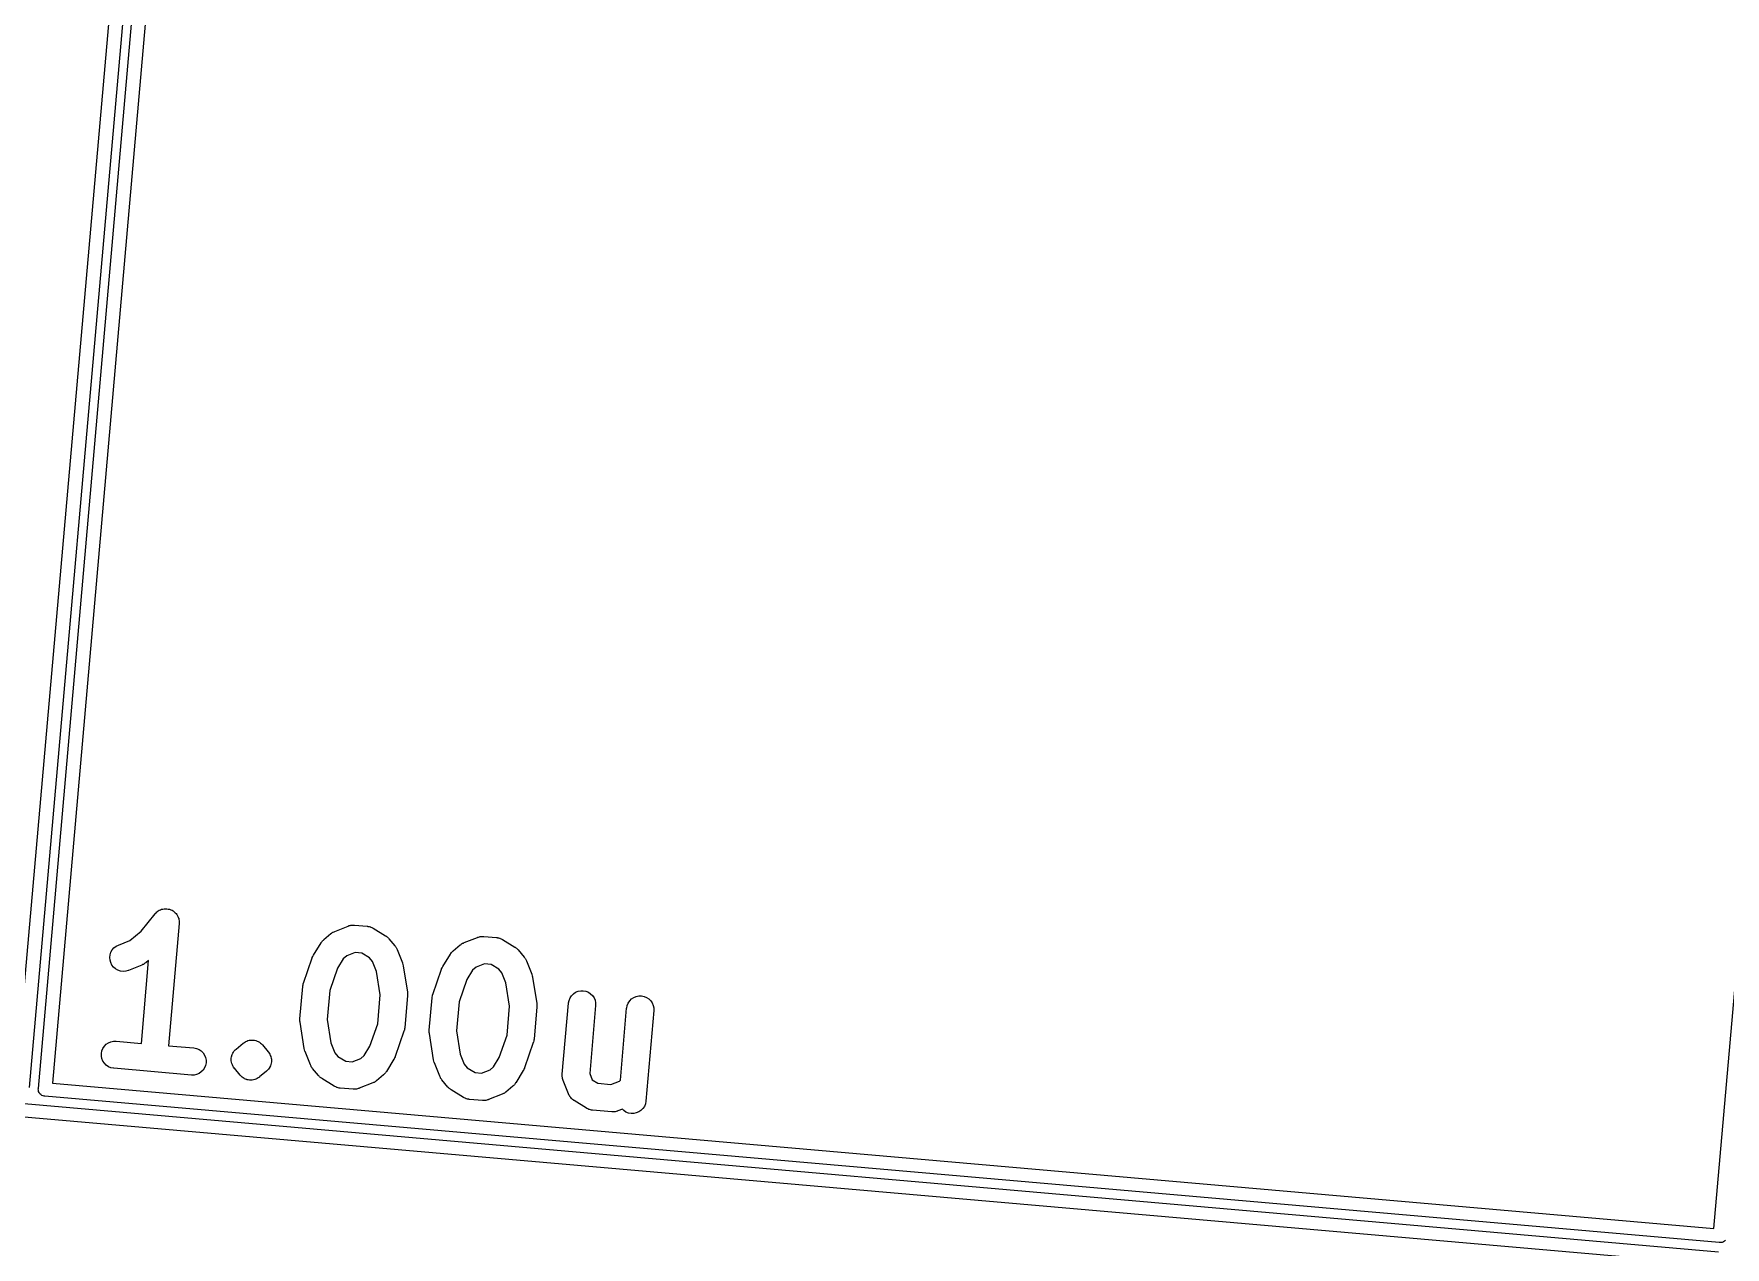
# Model space of a CAD drawing. Extents: x 72 to 342, y -189 to -99.
# Drawn here: x 91.11 to 110.02, y -161.84 to -148.27 of the extents above; entities that cross this region are included whole.
import ezdxf

# ---------------------------------------------------------------- set-up
doc = ezdxf.new("R2010")
doc.units = 0
doc.header["$MEASUREMENT"] = 0
doc.layers.add('BLACK', color=7, linetype='CONTINUOUS')

msp = doc.modelspace()

# ---------------------------------------------------------------- linework, layer by layer
at = {"layer": 'BLACK', "linetype": 'CONTINUOUS'}
for p, q in [((90.916, -159.968), (92.5409, -141.395)), ((92.699, -141.336), (91.0615, -160.053)), ((91.1627, -160.062), (92.8003, -141.345)), ((92.9458, -141.431), (91.3209, -160.003)), ((109.894, -161.628), (111.518, -143.056)), ((92.5137, -158.071), (92.5272, -158.065)), ((92.5272, -158.065), (92.5409, -158.06)), ((92.5409, -158.06), (92.541, -158.06)), ((92.541, -158.06), (92.5411, -158.06)), ((92.5411, -158.06), (92.5557, -158.057)), ((92.5557, -158.057), (92.5701, -158.054)), ((92.5701, -158.054), (92.5702, -158.054)), ((92.5702, -158.054), (92.5703, -158.054)), ((92.5703, -158.054), (92.5853, -158.054)), ((92.5853, -158.054), (92.5998, -158.054)), ((92.5998, -158.054), (92.5999, -158.054)), ((92.5999, -158.054), (92.6, -158.054)), ((92.6, -158.054), (92.6148, -158.057)), ((92.6148, -158.057), (92.629, -158.059)), ((92.629, -158.059), (92.6291, -158.059)), ((92.6291, -158.059), (92.6292, -158.059)), ((92.6292, -158.059), (92.6433, -158.065)), ((92.6433, -158.065), (92.6565, -158.071)), ((92.3124, -158.303), (92.4665, -158.11)), ((92.4665, -158.11), (92.4677, -158.109)), ((92.4677, -158.109), (92.4677, -158.109)), ((92.4677, -158.109), (92.4677, -158.109)), ((92.4677, -158.109), (92.4679, -158.109)), ((92.4679, -158.109), (92.4784, -158.098)), ((92.4784, -158.098), (92.4887, -158.088)), ((92.4887, -158.088), (92.4888, -158.088)), ((92.4888, -158.088), (92.4889, -158.088)), ((92.4889, -158.088), (92.5011, -158.079)), ((92.5011, -158.079), (92.5134, -158.071)), ((92.5134, -158.071), (92.5136, -158.071)), ((92.5136, -158.071), (92.5137, -158.071)), ((92.7373, -158.219), (92.6177, -159.585)), ((92.6565, -158.071), (92.6566, -158.071)), ((92.6566, -158.071), (92.6568, -158.071)), ((92.6568, -158.071), (92.6695, -158.079)), ((92.6695, -158.079), (92.6814, -158.087)), ((92.6814, -158.087), (92.6815, -158.087)), ((92.6815, -158.087), (92.6816, -158.087)), ((92.6816, -158.087), (92.6922, -158.098)), ((92.6922, -158.098), (92.7026, -158.108)), ((92.7026, -158.108), (92.7026, -158.108)), ((92.7026, -158.108), (92.7027, -158.108)), ((92.7027, -158.108), (92.711, -158.12)), ((92.711, -158.12), (92.7193, -158.132)), ((92.7193, -158.132), (92.7193, -158.133)), ((92.7193, -158.133), (92.7194, -158.133)), ((92.7194, -158.133), (92.7253, -158.147)), ((92.7253, -158.147), (92.7309, -158.16)), ((92.7309, -158.16), (92.7309, -158.16)), ((92.7309, -158.16), (92.731, -158.16)), ((92.731, -158.16), (92.734, -158.175)), ((92.734, -158.175), (92.737, -158.189)), ((92.737, -158.189), (92.737, -158.189)), ((92.737, -158.189), (92.737, -158.189)), ((92.737, -158.189), (92.7371, -158.204)), ((92.7371, -158.204), (92.7373, -158.219)), ((94.4751, -158.307), (94.626, -158.247)), ((94.626, -158.247), (94.628, -158.246)), ((94.628, -158.246), (94.6323, -158.245)), ((94.6323, -158.245), (94.6365, -158.243)), ((94.6365, -158.243), (94.6466, -158.241)), ((94.6466, -158.241), (94.6567, -158.239)), ((94.6567, -158.239), (94.6612, -158.238)), ((94.6612, -158.238), (94.6656, -158.237)), ((94.6656, -158.237), (94.676, -158.237)), ((94.676, -158.237), (94.6864, -158.237)), ((94.6864, -158.237), (94.6908, -158.237)), ((94.6908, -158.237), (94.6953, -158.237)), ((94.6953, -158.237), (94.8399, -158.25)), ((94.8399, -158.25), (94.842, -158.25)), ((94.842, -158.25), (94.8464, -158.251)), ((94.8464, -158.251), (94.8509, -158.251)), ((94.8509, -158.251), (94.861, -158.254)), ((94.861, -158.254), (94.8712, -158.256)), ((94.8712, -158.256), (94.8753, -158.258)), ((92.0577, -158.46), (92.1856, -158.409)), ((92.1856, -158.409), (92.3124, -158.303)), ((94.2377, -158.573), (94.3226, -158.435)), ((94.3226, -158.435), (94.3238, -158.433)), ((94.3238, -158.433), (94.329, -158.426)), ((94.329, -158.426), (94.3337, -158.419)), ((94.3337, -158.419), (94.3382, -158.414)), ((94.3382, -158.414), (94.3421, -158.409)), ((94.3421, -158.409), (94.3485, -158.404)), ((94.3485, -158.404), (94.3545, -158.398)), ((94.3545, -158.398), (94.4332, -158.332)), ((94.4332, -158.332), (94.4348, -158.33)), ((94.4348, -158.33), (94.4419, -158.326)), ((94.4419, -158.326), (94.4486, -158.32)), ((94.4486, -158.32), (94.4543, -158.317)), ((94.4543, -158.317), (94.4596, -158.314)), ((94.4596, -158.314), (94.4675, -158.311)), ((94.4675, -158.311), (94.4751, -158.307)), ((94.8753, -158.258), (94.8797, -158.259)), ((94.8797, -158.259), (94.889, -158.263)), ((94.889, -158.263), (94.8986, -158.267)), ((94.8986, -158.267), (94.9024, -158.27)), ((94.9024, -158.27), (94.9064, -158.272)), ((94.9064, -158.272), (95.0447, -158.357)), ((95.0447, -158.357), (95.0465, -158.358)), ((95.0465, -158.358), (95.0532, -158.363)), ((95.0532, -158.363), (95.0604, -158.368)), ((95.0604, -158.368), (95.0649, -158.372)), ((95.0649, -158.372), (95.0699, -158.376)), ((95.0699, -158.376), (95.0755, -158.383)), ((95.0755, -158.383), (95.0816, -158.389)), ((95.0816, -158.389), (95.1476, -158.467)), ((95.8945, -158.447), (95.9002, -158.444)), ((95.9002, -158.444), (95.9055, -158.44)), ((95.9055, -158.44), (95.9134, -158.437)), ((95.9134, -158.437), (95.921, -158.433)), ((95.921, -158.433), (96.0719, -158.374)), ((96.0719, -158.374), (96.0739, -158.373)), ((96.0739, -158.373), (96.0782, -158.372)), ((96.0782, -158.372), (96.0824, -158.37)), ((96.0824, -158.37), (96.0926, -158.368)), ((96.0926, -158.368), (96.1026, -158.365)), ((96.1026, -158.365), (96.1071, -158.365)), ((96.1071, -158.365), (96.1115, -158.364)), ((96.1115, -158.364), (96.1219, -158.364)), ((96.1219, -158.364), (96.1323, -158.363)), ((96.1323, -158.363), (96.1367, -158.364)), ((96.1367, -158.364), (96.1412, -158.364)), ((96.1412, -158.364), (96.2858, -158.376)), ((96.2858, -158.376), (96.2879, -158.376)), ((96.2879, -158.376), (96.2923, -158.377)), ((96.2923, -158.377), (96.2968, -158.378)), ((96.2968, -158.378), (96.3069, -158.38)), ((96.3069, -158.38), (96.3171, -158.382)), ((96.3171, -158.382), (96.3212, -158.384)), ((96.3212, -158.384), (96.3256, -158.385)), ((96.3256, -158.385), (96.3349, -158.39)), ((96.3349, -158.39), (96.3445, -158.394)), ((96.3445, -158.394), (96.3483, -158.396)), ((96.3483, -158.396), (96.3523, -158.398)), ((96.3523, -158.398), (96.4906, -158.483)), ((91.9614, -158.598), (91.9649, -158.568)), ((91.9636, -158.628), (91.9614, -158.598)), ((91.9716, -158.656), (91.9636, -158.628)), ((91.9649, -158.568), (91.9741, -158.54)), ((91.9741, -158.54), (91.9887, -158.514)), ((91.9887, -158.514), (92.0079, -158.492)), ((92.0079, -158.492), (92.0313, -158.473)), ((92.0313, -158.473), (92.0577, -158.46)), ((92.3141, -159.559), (92.3953, -158.631)), ((92.3953, -158.631), (92.3626, -158.658)), ((94.1259, -158.886), (94.2235, -158.603)), ((94.2235, -158.603), (94.2242, -158.601)), ((94.2242, -158.601), (94.2245, -158.6)), ((94.2245, -158.6), (94.2247, -158.6)), ((94.2247, -158.6), (94.2309, -158.587)), ((94.2309, -158.587), (94.237, -158.574)), ((94.237, -158.574), (94.2374, -158.574)), ((94.2374, -158.574), (94.2377, -158.573)), ((94.5694, -158.615), (94.5062, -158.718)), ((94.6101, -158.581), (94.5694, -158.615)), ((94.7046, -158.544), (94.6101, -158.581)), ((94.7775, -158.55), (94.7046, -158.544)), ((94.864, -158.603), (94.7775, -158.55)), ((94.8982, -158.644), (94.864, -158.603)), ((95.1476, -158.467), (95.149, -158.469)), ((95.149, -158.469), (95.1537, -158.476)), ((95.1537, -158.476), (95.159, -158.483)), ((95.159, -158.483), (95.1619, -158.488)), ((95.1619, -158.488), (95.1654, -158.494)), ((95.1654, -158.494), (95.1687, -158.501)), ((95.1687, -158.501), (95.1726, -158.509)), ((95.1726, -158.509), (95.2322, -158.66)), ((95.6836, -158.699), (95.7685, -158.561)), ((95.7685, -158.561), (95.7697, -158.559)), ((95.7697, -158.559), (95.7749, -158.553)), ((95.7749, -158.553), (95.7796, -158.545)), ((95.7796, -158.545), (95.7841, -158.541)), ((95.7841, -158.541), (95.788, -158.536)), ((95.788, -158.536), (95.7944, -158.53)), ((95.7944, -158.53), (95.8004, -158.524)), ((95.8004, -158.524), (95.8791, -158.458)), ((95.8791, -158.458), (95.8807, -158.457)), ((95.8807, -158.457), (95.8878, -158.452)), ((95.8878, -158.452), (95.8945, -158.447)), ((96.4906, -158.483), (96.4924, -158.484)), ((96.4924, -158.484), (96.4991, -158.49)), ((96.4991, -158.49), (96.5063, -158.494)), ((96.5063, -158.494), (96.5108, -158.499)), ((96.5108, -158.499), (96.5158, -158.503)), ((96.5158, -158.503), (96.5214, -158.509)), ((96.5214, -158.509), (96.5275, -158.515)), ((96.5275, -158.515), (96.5935, -158.594)), ((96.5935, -158.594), (96.5949, -158.595)), ((96.5949, -158.595), (96.5996, -158.602)), ((96.5996, -158.602), (96.6049, -158.609)), ((96.6049, -158.609), (96.6078, -158.615)), ((96.6078, -158.615), (96.6113, -158.62)), ((96.6113, -158.62), (96.6146, -158.628)), ((96.6146, -158.628), (96.6185, -158.636)), ((91.985, -158.683), (91.9716, -158.656)), ((92.0033, -158.706), (91.985, -158.683)), ((92.0258, -158.726), (92.0033, -158.706)), ((92.0517, -158.74), (92.0258, -158.726)), ((92.0799, -158.75), (92.0517, -158.74)), ((92.1094, -158.754), (92.0799, -158.75)), ((92.1391, -158.752), (92.1094, -158.754)), ((92.1678, -158.744), (92.1391, -158.752)), ((92.1698, -158.743), (92.1678, -158.744)), ((92.3207, -158.683), (92.1698, -158.743)), ((92.3283, -158.679), (92.3207, -158.683)), ((92.3362, -158.676), (92.3283, -158.679)), ((92.3415, -158.673), (92.3362, -158.676)), ((92.3471, -158.67), (92.3415, -158.673)), ((92.3538, -158.664), (92.3471, -158.67)), ((92.361, -158.66), (92.3538, -158.664)), ((92.3626, -158.658), (92.361, -158.66)), ((94.5062, -158.718), (94.4201, -158.968)), ((94.9426, -158.756), (94.8982, -158.644)), ((94.984, -159.017), (94.9426, -158.756)), ((95.2322, -158.66), (95.233, -158.662)), ((95.233, -158.662), (95.2332, -158.663)), ((95.2332, -158.663), (95.2335, -158.663)), ((95.2335, -158.663), (95.2371, -158.677)), ((95.2371, -158.677), (95.2408, -158.691)), ((95.2408, -158.691), (95.2408, -158.691)), ((95.2408, -158.691), (95.241, -158.692)), ((95.241, -158.692), (95.288, -158.988)), ((95.5718, -159.012), (95.6694, -158.73)), ((95.6694, -158.73), (95.6701, -158.728)), ((95.6701, -158.728), (95.6704, -158.727)), ((95.6704, -158.727), (95.6706, -158.726)), ((95.6706, -158.726), (95.6768, -158.713)), ((95.6768, -158.713), (95.6829, -158.701)), ((95.6829, -158.701), (95.6833, -158.7)), ((95.6833, -158.7), (95.6836, -158.699)), ((96.0153, -158.742), (95.9521, -158.845)), ((96.056, -158.708), (96.0153, -158.742)), ((96.1505, -158.67), (96.056, -158.708)), ((96.2234, -158.677), (96.1505, -158.67)), ((96.3099, -158.73), (96.2234, -158.677)), ((96.3441, -158.771), (96.3099, -158.73)), ((96.3885, -158.883), (96.3441, -158.771)), ((96.6185, -158.636), (96.6781, -158.786)), ((96.6781, -158.786), (96.6789, -158.788)), ((96.6789, -158.788), (96.6791, -158.789)), ((96.6791, -158.789), (96.6794, -158.79)), ((96.6794, -158.79), (96.683, -158.804)), ((96.683, -158.804), (96.6867, -158.817)), ((96.6867, -158.817), (96.6867, -158.818)), ((96.6867, -158.818), (96.6869, -158.819)), ((96.6869, -158.819), (96.7339, -159.114)), ((94.0865, -159.284), (94.1181, -158.922)), ((94.1181, -158.922), (94.1183, -158.92)), ((94.1183, -158.92), (94.1189, -158.918)), ((94.1189, -158.918), (94.119, -158.915)), ((94.119, -158.915), (94.1218, -158.903)), ((94.1218, -158.903), (94.1242, -158.891)), ((94.1242, -158.891), (94.1253, -158.889)), ((94.1253, -158.889), (94.1259, -158.886)), ((94.4201, -158.968), (94.3918, -159.292)), ((95.288, -158.988), (95.2883, -158.99)), ((95.2883, -158.99), (95.2884, -158.992)), ((95.2884, -158.992), (95.289, -158.995)), ((95.289, -158.995), (95.2891, -159.007)), ((95.2891, -159.007), (95.2897, -159.019)), ((95.5712, -159.015), (95.5718, -159.012)), ((95.9521, -158.845), (95.866, -159.094)), ((96.4299, -159.143), (96.3885, -158.883)), ((97.1226, -159.026), (97.1436, -159.005)), ((97.1436, -159.005), (97.1684, -158.988)), ((97.1684, -158.988), (97.1958, -158.977)), ((97.1958, -158.977), (97.225, -158.971)), ((97.225, -158.971), (97.2547, -158.971)), ((97.2547, -158.971), (97.2839, -158.977)), ((97.2839, -158.977), (97.3115, -158.988)), ((97.3115, -158.988), (97.3363, -159.004)), ((97.3363, -159.004), (97.3575, -159.025)), ((94.9557, -159.341), (94.984, -159.017)), ((95.2893, -159.025), (95.2577, -159.386)), ((95.2897, -159.019), (95.2893, -159.022)), ((95.2893, -159.022), (95.2893, -159.025)), ((95.5324, -159.41), (95.564, -159.049)), ((95.564, -159.049), (95.5642, -159.047)), ((95.5642, -159.047), (95.5648, -159.044)), ((95.5648, -159.044), (95.5649, -159.041)), ((95.5649, -159.041), (95.5677, -159.029)), ((95.5677, -159.029), (95.5701, -159.018)), ((95.5701, -159.018), (95.5712, -159.015)), ((95.866, -159.094), (95.8377, -159.418)), ((96.4016, -159.468), (96.4299, -159.143)), ((96.7352, -159.151), (96.7036, -159.513)), ((96.7339, -159.114), (96.7342, -159.116)), ((96.7342, -159.116), (96.7344, -159.119)), ((96.7344, -159.119), (96.7349, -159.122)), ((96.7349, -159.122), (96.735, -159.134)), ((96.735, -159.134), (96.7356, -159.146)), ((96.7356, -159.146), (96.7352, -159.149)), ((96.7352, -159.149), (96.7352, -159.151)), ((97.019, -159.905), (97.0886, -159.109)), ((97.0886, -159.109), (97.0888, -159.107)), ((97.0888, -159.107), (97.0946, -159.078)), ((97.0946, -159.078), (97.1061, -159.051)), ((97.1061, -159.051), (97.1226, -159.026)), ((97.3922, -159.136), (97.3258, -159.895)), ((97.3575, -159.025), (97.3742, -159.05)), ((97.3742, -159.05), (97.3858, -159.077)), ((97.3858, -159.077), (97.3919, -159.106)), ((97.3919, -159.106), (97.3922, -159.136)), ((97.6688, -159.971), (97.7392, -159.166)), ((97.7392, -159.166), (97.7394, -159.164)), ((97.7394, -159.164), (97.7453, -159.135)), ((97.7453, -159.135), (97.7567, -159.108)), ((97.7567, -159.108), (97.7733, -159.083)), ((97.7733, -159.083), (97.7943, -159.062)), ((97.7943, -159.062), (97.819, -159.045)), ((97.819, -159.045), (97.8465, -159.034)), ((97.8465, -159.034), (97.8756, -159.028)), ((97.8756, -159.028), (97.9054, -159.028)), ((97.9054, -159.028), (97.9346, -159.034)), ((97.9346, -159.034), (97.9621, -159.045)), ((98.0429, -159.193), (97.9543, -160.205)), ((97.9621, -159.045), (97.9869, -159.061)), ((97.9869, -159.061), (98.0081, -159.082)), ((98.0081, -159.082), (98.0248, -159.107)), ((98.0248, -159.107), (98.0365, -159.134)), ((98.0365, -159.134), (98.0425, -159.163)), ((98.0425, -159.163), (98.0429, -159.193)), ((94.0861, -159.289), (94.0865, -159.287)), ((94.0867, -159.301), (94.0861, -159.289)), ((94.0865, -159.287), (94.0865, -159.284)), ((94.0868, -159.314), (94.0867, -159.301)), ((94.0874, -159.316), (94.0868, -159.314)), ((94.0875, -159.319), (94.0874, -159.316)), ((94.0878, -159.321), (94.0875, -159.319)), ((94.1348, -159.617), (94.0878, -159.321)), ((94.3918, -159.292), (94.4332, -159.552)), ((94.8697, -159.59), (94.9557, -159.341)), ((95.257, -159.391), (95.2568, -159.394)), ((95.2575, -159.388), (95.257, -159.391)), ((95.2577, -159.386), (95.2575, -159.388)), ((81.7383, -159.42), (109.944, -161.888)), ((109.859, -162.033), (81.7972, -159.578)), ((91.9004, -159.59), (91.9213, -159.569)), ((91.9213, -159.569), (91.9459, -159.552)), ((91.9459, -159.552), (91.9733, -159.54)), ((91.9733, -159.54), (92.0024, -159.534)), ((92.0024, -159.534), (92.0321, -159.534)), ((92.0321, -159.534), (92.3141, -159.559)), ((93.3731, -159.623), (93.4518, -159.557)), ((93.4518, -159.557), (93.4525, -159.557)), ((93.4525, -159.557), (93.4526, -159.557)), ((93.4526, -159.557), (93.4526, -159.556)), ((93.4526, -159.556), (93.453, -159.556)), ((93.453, -159.556), (93.453, -159.556)), ((93.453, -159.556), (93.453, -159.556)), ((93.453, -159.556), (93.4534, -159.556)), ((93.4534, -159.556), (93.4654, -159.548)), ((93.4654, -159.548), (93.4772, -159.54)), ((93.4772, -159.54), (93.4775, -159.54)), ((93.4775, -159.54), (93.4777, -159.54)), ((93.4777, -159.54), (93.4779, -159.54)), ((93.4779, -159.54), (93.4782, -159.539)), ((93.4782, -159.539), (93.4914, -159.534)), ((93.4914, -159.534), (93.5047, -159.528)), ((93.5047, -159.528), (93.5049, -159.528)), ((93.5049, -159.528), (93.5052, -159.528)), ((93.5052, -159.528), (93.5054, -159.528)), ((93.5054, -159.528), (93.5057, -159.528)), ((93.5057, -159.528), (93.5196, -159.525)), ((93.5196, -159.525), (93.5338, -159.522)), ((93.5338, -159.522), (93.5341, -159.522)), ((93.5341, -159.522), (93.5343, -159.522)), ((93.5343, -159.522), (93.5346, -159.522)), ((93.5346, -159.522), (93.5348, -159.522)), ((93.5348, -159.522), (93.5492, -159.522)), ((93.5492, -159.522), (93.5635, -159.522)), ((93.5635, -159.522), (93.5638, -159.522)), ((93.5638, -159.522), (93.5641, -159.522)), ((93.5641, -159.522), (93.5643, -159.522)), ((93.5643, -159.522), (93.5646, -159.522)), ((93.5646, -159.522), (93.5787, -159.525)), ((93.5787, -159.525), (93.5927, -159.528)), ((93.5927, -159.528), (93.593, -159.528)), ((93.593, -159.528), (93.5933, -159.528)), ((93.5933, -159.528), (93.5935, -159.528)), ((93.5935, -159.528), (93.5938, -159.528)), ((93.5938, -159.528), (93.6071, -159.534)), ((93.6071, -159.534), (93.6203, -159.539)), ((93.6203, -159.539), (93.6205, -159.539)), ((93.6205, -159.539), (93.6208, -159.539)), ((93.6208, -159.539), (93.621, -159.539)), ((93.621, -159.539), (93.6213, -159.539)), ((93.6213, -159.539), (93.6332, -159.547)), ((93.6332, -159.547), (93.6452, -159.555)), ((93.6452, -159.555), (93.6454, -159.555)), ((93.6454, -159.555), (93.6456, -159.555)), ((93.6456, -159.555), (93.6458, -159.556)), ((93.6458, -159.556), (93.646, -159.556)), ((93.646, -159.556), (93.6562, -159.566)), ((93.6562, -159.566), (93.6665, -159.576)), ((93.6665, -159.576), (93.7324, -159.655)), ((94.4332, -159.552), (94.4776, -159.664)), ((95.2499, -159.423), (95.1523, -159.706)), ((95.2506, -159.42), (95.2499, -159.423)), ((95.2516, -159.418), (95.2506, -159.42)), ((95.254, -159.406), (95.2516, -159.418)), ((95.2568, -159.394), (95.254, -159.406)), ((95.532, -159.416), (95.5324, -159.413)), ((95.5326, -159.428), (95.532, -159.416)), ((95.5324, -159.413), (95.5324, -159.41)), ((95.5327, -159.44), (95.5326, -159.428)), ((95.5333, -159.443), (95.5327, -159.44)), ((95.5334, -159.445), (95.5333, -159.443)), ((95.5337, -159.448), (95.5334, -159.445)), ((95.5807, -159.743), (95.5337, -159.448)), ((95.8377, -159.418), (95.8791, -159.679)), ((96.3156, -159.717), (96.4016, -159.468)), ((96.6958, -159.549), (96.5982, -159.832)), ((96.6965, -159.547), (96.6958, -159.549)), ((96.6975, -159.544), (96.6965, -159.547)), ((96.6999, -159.532), (96.6975, -159.544)), ((96.7027, -159.52), (96.6999, -159.532)), ((96.7029, -159.518), (96.7027, -159.52)), ((96.7034, -159.515), (96.7029, -159.518)), ((96.7036, -159.513), (96.7034, -159.515)), ((91.8671, -159.671), (91.8728, -159.642)), ((91.8672, -159.701), (91.8671, -159.671)), ((91.8731, -159.73), (91.8672, -159.701)), ((91.8728, -159.642), (91.8841, -159.615)), ((91.8846, -159.758), (91.8731, -159.73)), ((91.8841, -159.615), (91.9004, -159.59)), ((91.9011, -159.782), (91.8846, -159.758)), ((92.6177, -159.585), (92.8997, -159.61)), ((92.8997, -159.61), (92.9018, -159.61)), ((92.9018, -159.61), (92.931, -159.616)), ((92.931, -159.616), (92.9584, -159.627)), ((92.9584, -159.627), (92.9831, -159.644)), ((92.9831, -159.644), (93.0042, -159.665)), ((93.0042, -159.665), (93.0207, -159.69)), ((93.0207, -159.69), (93.0322, -159.717)), ((93.0322, -159.717), (93.038, -159.746)), ((93.038, -159.746), (93.0381, -159.776)), ((93.3194, -159.74), (93.3193, -159.726)), ((93.3193, -159.726), (93.3194, -159.726)), ((93.3194, -159.725), (93.3222, -159.711)), ((93.3194, -159.726), (93.3194, -159.725)), ((93.3194, -159.755), (93.3194, -159.74)), ((93.3195, -159.755), (93.3194, -159.755)), ((93.3195, -159.756), (93.3195, -159.755)), ((93.3224, -159.77), (93.3195, -159.756)), ((93.3222, -159.711), (93.3249, -159.697)), ((93.3252, -159.784), (93.3224, -159.77)), ((93.3249, -159.697), (93.3251, -159.696)), ((93.3251, -159.696), (93.3252, -159.696)), ((93.3252, -159.696), (93.3307, -159.683)), ((93.3307, -159.683), (93.336, -159.669)), ((93.336, -159.669), (93.3363, -159.669)), ((93.3363, -159.669), (93.3365, -159.668)), ((93.3365, -159.668), (93.3445, -159.656)), ((93.3445, -159.656), (93.3523, -159.644)), ((93.3523, -159.644), (93.3527, -159.644)), ((93.3527, -159.644), (93.353, -159.644)), ((93.353, -159.644), (93.3631, -159.633)), ((93.3631, -159.633), (93.3731, -159.623)), ((93.7324, -159.655), (93.7331, -159.655)), ((93.7331, -159.655), (93.7331, -159.655)), ((93.7331, -159.655), (93.7331, -159.655)), ((93.7331, -159.655), (93.7338, -159.656)), ((93.7338, -159.656), (93.7418, -159.668)), ((93.7418, -159.668), (93.7497, -159.68)), ((93.7497, -159.68), (93.7499, -159.681)), ((93.7499, -159.681), (93.7502, -159.681)), ((93.7502, -159.681), (93.7557, -159.694)), ((93.7557, -159.694), (93.7613, -159.707)), ((93.7613, -159.707), (93.7614, -159.708)), ((93.7614, -159.708), (93.7616, -159.709)), ((93.7616, -159.709), (93.7644, -159.723)), ((93.7644, -159.723), (93.7673, -159.737)), ((93.7674, -159.767), (93.7646, -159.782)), ((93.7673, -159.737), (93.7673, -159.737)), ((93.7673, -159.737), (93.7674, -159.738)), ((93.7674, -159.738), (93.7674, -159.752)), ((93.7674, -159.752), (93.7675, -159.766)), ((93.7675, -159.766), (93.7674, -159.767)), ((93.7674, -159.767), (93.7674, -159.767)), ((94.135, -159.617), (94.1348, -159.617)), ((94.135, -159.618), (94.135, -159.617)), ((94.1387, -159.632), (94.135, -159.618)), ((94.1423, -159.645), (94.1387, -159.632)), ((94.1426, -159.646), (94.1423, -159.645)), ((94.1428, -159.647), (94.1426, -159.646)), ((94.1436, -159.649), (94.1428, -159.647)), ((94.2032, -159.8), (94.1436, -159.649)), ((94.4776, -159.664), (94.5118, -159.705)), ((94.5118, -159.705), (94.5983, -159.758)), ((94.5983, -159.758), (94.6712, -159.765)), ((94.6712, -159.765), (94.7657, -159.727)), ((94.7657, -159.727), (94.8064, -159.693)), ((94.8064, -159.693), (94.8697, -159.59)), ((95.1381, -159.736), (95.0532, -159.874)), ((95.1384, -159.735), (95.1381, -159.736)), ((95.1389, -159.734), (95.1384, -159.735)), ((95.1449, -159.722), (95.1389, -159.734)), ((95.1511, -159.709), (95.1449, -159.722)), ((95.1513, -159.708), (95.1511, -159.709)), ((95.1516, -159.708), (95.1513, -159.708)), ((95.1523, -159.706), (95.1516, -159.708)), ((95.5809, -159.744), (95.5807, -159.743)), ((95.5847, -159.758), (95.5809, -159.744)), ((95.5809, -159.744), (95.5809, -159.744)), ((95.5882, -159.772), (95.5847, -159.758)), ((95.8791, -159.679), (95.9235, -159.791)), ((96.2523, -159.82), (96.3156, -159.717)), ((91.9221, -159.803), (91.9011, -159.782)), ((91.9468, -159.82), (91.9221, -159.803)), ((91.9743, -159.831), (91.9468, -159.82)), ((92.0035, -159.837), (91.9743, -159.831)), ((92.0056, -159.838), (92.0035, -159.837)), ((92.8731, -159.913), (92.0056, -159.838)), ((92.9029, -159.913), (92.8731, -159.913)), ((92.932, -159.907), (92.9029, -159.913)), ((92.9594, -159.895), (92.932, -159.907)), ((92.984, -159.879), (92.9594, -159.895)), ((93.0048, -159.858), (92.984, -159.879)), ((93.0212, -159.833), (93.0048, -159.858)), ((93.0325, -159.805), (93.0212, -159.833)), ((93.0381, -159.776), (93.0325, -159.805)), ((93.3254, -159.784), (93.3252, -159.784)), ((93.3255, -159.785), (93.3254, -159.784)), ((93.331, -159.798), (93.3255, -159.785)), ((93.3365, -159.811), (93.331, -159.798)), ((93.3368, -159.812), (93.3365, -159.811)), ((93.337, -159.812), (93.3368, -159.812)), ((93.345, -159.824), (93.337, -159.812)), ((93.353, -159.836), (93.345, -159.824)), ((93.3537, -159.837), (93.353, -159.836)), ((93.3544, -159.838), (93.3537, -159.837)), ((93.3537, -159.837), (93.3537, -159.837)), ((93.3537, -159.837), (93.3537, -159.837)), ((93.4203, -159.916), (93.3544, -159.838)), ((93.4306, -159.927), (93.4203, -159.916)), ((93.4407, -159.937), (93.4306, -159.927)), ((93.441, -159.937), (93.4407, -159.937)), ((93.4412, -159.937), (93.441, -159.937)), ((93.4414, -159.937), (93.4412, -159.937)), ((93.4416, -159.937), (93.4414, -159.937)), ((93.4536, -159.945), (93.4416, -159.937)), ((93.4655, -159.953), (93.4536, -159.945)), ((93.4658, -159.953), (93.4655, -159.953)), ((93.466, -159.953), (93.4658, -159.953)), ((93.4662, -159.953), (93.466, -159.953)), ((93.4665, -159.954), (93.4662, -159.953)), ((93.4797, -159.959), (93.4665, -159.954)), ((93.493, -159.964), (93.4797, -159.959)), ((93.5954, -159.959), (93.5821, -159.964)), ((93.6086, -159.953), (93.5954, -159.959)), ((93.6088, -159.953), (93.6086, -159.953)), ((93.6091, -159.953), (93.6088, -159.953)), ((93.6093, -159.953), (93.6091, -159.953)), ((93.6096, -159.953), (93.6093, -159.953)), ((93.6214, -159.945), (93.6096, -159.953)), ((93.6334, -159.937), (93.6214, -159.945)), ((93.6338, -159.936), (93.6334, -159.937)), ((93.6342, -159.936), (93.6338, -159.936)), ((93.6338, -159.936), (93.6338, -159.936)), ((93.6338, -159.936), (93.6338, -159.936)), ((93.635, -159.935), (93.6342, -159.936)), ((93.6342, -159.936), (93.6342, -159.936)), ((93.6342, -159.936), (93.6342, -159.936)), ((93.7136, -159.869), (93.635, -159.935)), ((93.7237, -159.859), (93.7136, -159.869)), ((93.7338, -159.849), (93.7237, -159.859)), ((93.7341, -159.848), (93.7338, -159.849)), ((93.7345, -159.848), (93.7341, -159.848)), ((93.7423, -159.836), (93.7345, -159.848)), ((93.7502, -159.824), (93.7423, -159.836)), ((93.7505, -159.824), (93.7502, -159.824)), ((93.7507, -159.823), (93.7505, -159.824)), ((93.7561, -159.81), (93.7507, -159.823)), ((93.7616, -159.797), (93.7561, -159.81)), ((93.7617, -159.796), (93.7616, -159.797)), ((93.7619, -159.796), (93.7617, -159.796)), ((93.7646, -159.782), (93.7619, -159.796)), ((94.2071, -159.807), (94.2032, -159.8)), ((94.2104, -159.815), (94.2071, -159.807)), ((94.2139, -159.82), (94.2104, -159.815)), ((94.2168, -159.826), (94.2139, -159.82)), ((94.2221, -159.833), (94.2168, -159.826)), ((94.2269, -159.84), (94.2221, -159.833)), ((94.2282, -159.841), (94.2269, -159.84)), ((94.2942, -159.92), (94.2282, -159.841)), ((94.3003, -159.926), (94.2942, -159.92)), ((94.3059, -159.933), (94.3003, -159.926)), ((94.3109, -159.936), (94.3059, -159.933)), ((94.3154, -159.941), (94.3109, -159.936)), ((94.3226, -159.946), (94.3154, -159.941)), ((94.3294, -159.951), (94.3226, -159.946)), ((94.3312, -159.952), (94.3294, -159.951)), ((94.4694, -160.037), (94.3312, -159.952)), ((95.0213, -159.911), (94.9427, -159.977)), ((95.0273, -159.905), (95.0213, -159.911)), ((95.0338, -159.899), (95.0273, -159.905)), ((95.0377, -159.894), (95.0338, -159.899)), ((95.0421, -159.89), (95.0377, -159.894)), ((95.0468, -159.882), (95.0421, -159.89)), ((95.0521, -159.876), (95.0468, -159.882)), ((95.0532, -159.874), (95.0521, -159.876)), ((95.5885, -159.772), (95.5882, -159.772)), ((95.5887, -159.773), (95.5885, -159.772)), ((95.5895, -159.775), (95.5887, -159.773)), ((95.6491, -159.926), (95.5895, -159.775)), ((95.653, -159.934), (95.6491, -159.926)), ((95.6563, -159.942), (95.653, -159.934)), ((95.6598, -159.947), (95.6563, -159.942)), ((95.6627, -159.952), (95.6598, -159.947)), ((95.668, -159.959), (95.6627, -159.952)), ((95.6728, -159.966), (95.668, -159.959)), ((95.9235, -159.791), (95.9577, -159.832)), ((95.9577, -159.832), (96.0442, -159.885)), ((96.0442, -159.885), (96.1171, -159.891)), ((96.1171, -159.891), (96.2116, -159.854)), ((96.2116, -159.854), (96.2523, -159.82)), ((96.584, -159.862), (96.4991, -160)), ((96.5843, -159.861), (96.584, -159.862)), ((96.5848, -159.861), (96.5843, -159.861)), ((96.5908, -159.848), (96.5848, -159.861)), ((96.5971, -159.835), (96.5908, -159.848)), ((96.5972, -159.835), (96.5971, -159.835)), ((96.5975, -159.834), (96.5972, -159.835)), ((96.5982, -159.832), (96.5975, -159.834)), ((97.0185, -159.914), (97.019, -159.909)), ((97.0192, -159.924), (97.0185, -159.914)), ((97.019, -159.909), (97.019, -159.905)), ((97.0193, -159.934), (97.0192, -159.924)), ((97.0202, -159.939), (97.0193, -159.934)), ((97.0205, -159.943), (97.0202, -159.939)), ((97.0233, -159.953), (97.0205, -159.943)), ((97.0254, -159.963), (97.0233, -159.953)), ((97.3258, -159.895), (97.3535, -159.966)), ((91.162, -160.066), (91.1627, -160.062)), ((91.1622, -160.081), (91.162, -160.066)), ((91.1653, -160.096), (91.1622, -160.081)), ((91.1712, -160.11), (91.1653, -160.096)), ((91.1797, -160.122), (91.1712, -160.11)), ((91.1904, -160.132), (91.1797, -160.122)), ((91.203, -160.141), (91.1904, -160.132)), ((91.2169, -160.146), (91.203, -160.141)), ((91.2279, -160.148), (91.2169, -160.146)), ((91.2316, -160.149), (91.2279, -160.148)), ((91.2279, -160.148), (91.2279, -160.148)), ((91.3209, -160.003), (109.894, -161.628)), ((93.4933, -159.964), (93.493, -159.964)), ((93.4935, -159.965), (93.4933, -159.964)), ((93.4938, -159.965), (93.4935, -159.965)), ((93.494, -159.965), (93.4938, -159.965)), ((93.5081, -159.967), (93.494, -159.965)), ((93.5222, -159.97), (93.5081, -159.967)), ((93.5225, -159.97), (93.5222, -159.97)), ((93.5227, -159.97), (93.5225, -159.97)), ((93.523, -159.97), (93.5227, -159.97)), ((93.5233, -159.97), (93.523, -159.97)), ((93.5376, -159.97), (93.5233, -159.97)), ((93.5519, -159.97), (93.5376, -159.97)), ((93.5522, -159.97), (93.5519, -159.97)), ((93.5525, -159.97), (93.5522, -159.97)), ((93.5527, -159.97), (93.5525, -159.97)), ((93.553, -159.97), (93.5527, -159.97)), ((93.5671, -159.967), (93.553, -159.97)), ((93.5811, -159.964), (93.5671, -159.967)), ((93.5814, -159.964), (93.5811, -159.964)), ((93.5816, -159.964), (93.5814, -159.964)), ((93.5819, -159.964), (93.5816, -159.964)), ((93.5821, -159.964), (93.5819, -159.964)), ((94.4735, -160.039), (94.4694, -160.037)), ((94.4772, -160.041), (94.4735, -160.039)), ((94.4868, -160.045), (94.4772, -160.041)), ((94.4962, -160.05), (94.4868, -160.045)), ((94.5005, -160.051), (94.4962, -160.05)), ((94.5046, -160.053), (94.5005, -160.051)), ((94.5148, -160.055), (94.5046, -160.053)), ((94.5249, -160.058), (94.5148, -160.055)), ((94.5294, -160.058), (94.5249, -160.058)), ((94.5338, -160.059), (94.5294, -160.058)), ((94.5359, -160.059), (94.5338, -160.059)), ((94.6805, -160.072), (94.5359, -160.059)), ((94.685, -160.071), (94.6805, -160.072)), ((94.6894, -160.072), (94.685, -160.071)), ((94.6998, -160.071), (94.6894, -160.072)), ((94.7102, -160.071), (94.6998, -160.071)), ((94.7146, -160.07), (94.7102, -160.071)), ((94.7191, -160.07), (94.7146, -160.07)), ((94.7292, -160.067), (94.7191, -160.07)), ((94.7394, -160.065), (94.7292, -160.067)), ((94.7435, -160.063), (94.7394, -160.065)), ((94.7478, -160.062), (94.7435, -160.063)), ((94.7498, -160.061), (94.7478, -160.062)), ((94.9007, -160.002), (94.7498, -160.061)), ((94.9083, -159.998), (94.9007, -160.002)), ((94.9163, -159.995), (94.9083, -159.998)), ((94.9215, -159.991), (94.9163, -159.995)), ((94.9272, -159.988), (94.9215, -159.991)), ((94.9339, -159.983), (94.9272, -159.988)), ((94.941, -159.978), (94.9339, -159.983)), ((94.9427, -159.977), (94.941, -159.978)), ((95.6741, -159.968), (95.6728, -159.966)), ((95.7401, -160.047), (95.6741, -159.968)), ((95.7462, -160.053), (95.7401, -160.047)), ((95.7518, -160.059), (95.7462, -160.053)), ((95.7568, -160.063), (95.7518, -160.059)), ((95.7613, -160.067), (95.7568, -160.063)), ((95.7685, -160.072), (95.7613, -160.067)), ((95.7753, -160.077), (95.7685, -160.072)), ((95.7771, -160.078), (95.7753, -160.077)), ((95.9153, -160.163), (95.7771, -160.078)), ((96.3466, -160.128), (96.1957, -160.188)), ((96.3542, -160.124), (96.3466, -160.128)), ((96.3622, -160.121), (96.3542, -160.124)), ((96.3674, -160.118), (96.3622, -160.121)), ((96.3731, -160.115), (96.3674, -160.118)), ((96.3798, -160.109), (96.3731, -160.115)), ((96.3869, -160.105), (96.3798, -160.109)), ((96.3886, -160.103), (96.3869, -160.105)), ((96.4672, -160.037), (96.3886, -160.103)), ((96.4732, -160.031), (96.4672, -160.037)), ((96.4797, -160.026), (96.4732, -160.031)), ((96.4836, -160.021), (96.4797, -160.026)), ((96.488, -160.016), (96.4836, -160.021)), ((96.4927, -160.009), (96.488, -160.016)), ((96.498, -160.002), (96.4927, -160.009)), ((96.4991, -160), (96.498, -160.002)), ((97.0271, -159.968), (97.0254, -159.963)), ((97.0283, -159.972), (97.0271, -159.968)), ((97.0291, -159.974), (97.0283, -159.972)), ((97.0887, -160.125), (97.0291, -159.974)), ((97.0902, -160.128), (97.0887, -160.125)), ((97.0913, -160.131), (97.0902, -160.128)), ((97.097, -160.141), (97.0913, -160.131)), ((97.1023, -160.151), (97.097, -160.141)), ((97.3535, -159.966), (97.4178, -160.005)), ((97.4178, -160.005), (97.563, -160.018)), ((97.563, -160.018), (97.6575, -159.98)), ((97.6575, -159.98), (97.6688, -159.971)), ((91.2354, -160.149), (91.2316, -160.149)), ((109.952, -161.786), (91.2354, -160.149)), ((95.9194, -160.165), (95.9153, -160.163)), ((95.9231, -160.168), (95.9194, -160.165)), ((95.9327, -160.172), (95.9231, -160.168)), ((95.9421, -160.176), (95.9327, -160.172)), ((95.9464, -160.178), (95.9421, -160.176)), ((95.9505, -160.179), (95.9464, -160.178)), ((95.9608, -160.181), (95.9505, -160.179)), ((95.9708, -160.184), (95.9608, -160.181)), ((95.9753, -160.184), (95.9708, -160.184)), ((95.9797, -160.185), (95.9753, -160.184)), ((95.9818, -160.185), (95.9797, -160.185)), ((96.1264, -160.198), (95.9818, -160.185)), ((96.1309, -160.198), (96.1264, -160.198)), ((96.1353, -160.199), (96.1309, -160.198)), ((96.1457, -160.198), (96.1353, -160.199)), ((96.1562, -160.198), (96.1457, -160.198)), ((96.1605, -160.197), (96.1562, -160.198)), ((96.165, -160.197), (96.1605, -160.197)), ((96.1751, -160.194), (96.165, -160.197)), ((96.1853, -160.192), (96.1751, -160.194)), ((96.1894, -160.19), (96.1853, -160.192)), ((96.1937, -160.189), (96.1894, -160.19)), ((96.1957, -160.188), (96.1937, -160.189)), ((97.1043, -160.154), (97.1023, -160.151)), ((97.106, -160.157), (97.1043, -160.154)), ((97.1136, -160.166), (97.106, -160.157)), ((97.1208, -160.175), (97.1136, -160.166)), ((97.1233, -160.177), (97.1208, -160.175)), ((97.1254, -160.179), (97.1233, -160.177)), ((97.1346, -160.186), (97.1254, -160.179)), ((97.1434, -160.194), (97.1346, -160.186)), ((97.1463, -160.195), (97.1434, -160.194)), ((97.1489, -160.198), (97.1463, -160.195)), ((97.1507, -160.199), (97.1489, -160.198)), ((97.2889, -160.284), (97.1507, -160.199)), ((97.293, -160.286), (97.2889, -160.284)), ((97.2967, -160.288), (97.293, -160.286)), ((97.3063, -160.292), (97.2967, -160.288)), ((97.3157, -160.297), (97.3063, -160.292)), ((97.32, -160.298), (97.3157, -160.297)), ((97.3242, -160.299), (97.32, -160.298)), ((97.3344, -160.302), (97.3242, -160.299)), ((97.3444, -160.304), (97.3344, -160.302)), ((97.3489, -160.304), (97.3444, -160.304)), ((97.3533, -160.305), (97.3489, -160.304)), ((97.3554, -160.306), (97.3533, -160.305)), ((97.5723, -160.325), (97.3554, -160.306)), ((97.5768, -160.324), (97.5723, -160.325)), ((97.5813, -160.325), (97.5768, -160.324)), ((97.5916, -160.324), (97.5813, -160.325)), ((97.6021, -160.324), (97.5916, -160.324)), ((97.6064, -160.323), (97.6021, -160.324)), ((97.6109, -160.323), (97.6064, -160.323)), ((97.621, -160.32), (97.6109, -160.323)), ((97.6312, -160.318), (97.621, -160.32)), ((97.6353, -160.316), (97.6312, -160.318)), ((97.6396, -160.315), (97.6353, -160.316)), ((97.6416, -160.314), (97.6396, -160.315)), ((97.6911, -160.295), (97.6416, -160.314)), ((97.7066, -160.31), (97.6911, -160.295)), ((97.7314, -160.327), (97.7066, -160.31)), ((97.7589, -160.338), (97.7314, -160.327)), ((97.847, -160.337), (97.8179, -160.343)), ((97.8745, -160.326), (97.847, -160.337)), ((97.8992, -160.309), (97.8745, -160.326)), ((97.9203, -160.288), (97.8992, -160.309)), ((97.9368, -160.264), (97.9203, -160.288)), ((97.9482, -160.236), (97.9368, -160.264)), ((97.9541, -160.207), (97.9482, -160.236)), ((97.9543, -160.205), (97.9541, -160.207)), ((97.7881, -160.343), (97.7589, -160.338)), ((97.8179, -160.343), (97.7881, -160.343)), ((109.956, -161.787), (109.952, -161.786)), ((109.971, -161.787), (109.956, -161.787)), ((109.986, -161.784), (109.971, -161.787)), ((110, -161.778), (109.986, -161.784)), ((110.012, -161.77), (110, -161.778)), ((110.022, -161.759), (110.012, -161.77))]:
    msp.add_line(p, q, dxfattribs=at)

doc.saveas('drawing.dxf')
